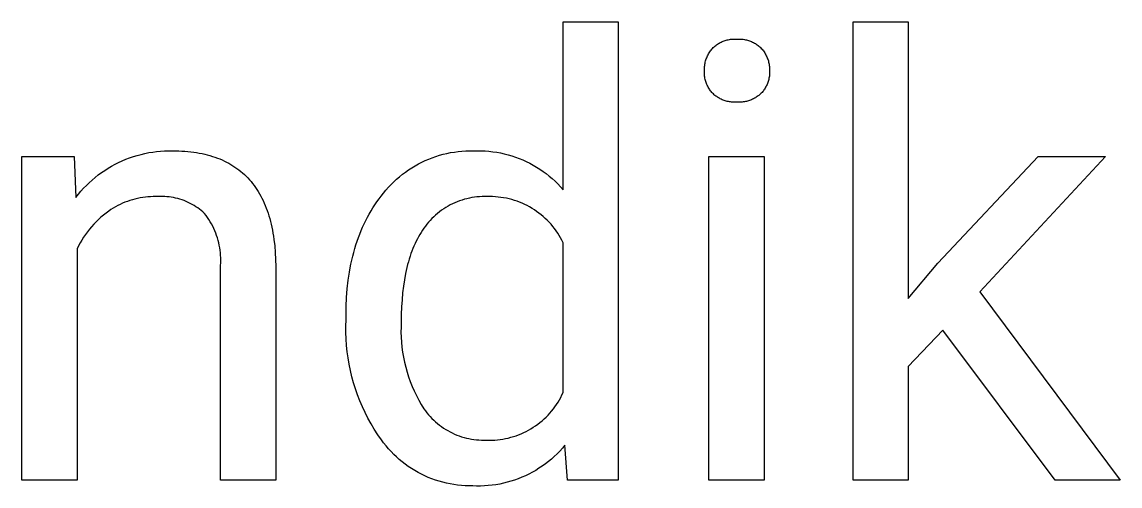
# Model space of a CAD drawing. Header units: millimetres. Extents: x 4001 to 9794, y -321 to 3726.
# Drawn here: x 8720.3 to 8806, y -61.9 to -25.6 of the extents above; entities that cross this region are included whole.
import ezdxf

# ---------------------------------------------------------------- set-up
doc = ezdxf.new("R2010")
doc.units = ezdxf.units.MM
doc.header["$MEASUREMENT"] = 0
doc.layers.add('Domyślny', color=7, linetype='Continuous', true_color=0x000000)

msp = doc.modelspace()

# ---------------------------------------------------------------- linework, layer by layer
at = {"layer": 'Domyślny'}
for p, q in [((8762.537, -38.723), (8762.537, -25.623)), ((8762.537, -25.623), (8766.843, -25.623)), ((8766.843, -25.623), (8766.843, -61.413)), ((8785.161, -61.413), (8785.161, -25.623)), ((8785.161, -25.623), (8789.463, -25.623)), ((8789.463, -25.623), (8789.463, -47.233)), ((8774.51, -27.413), (8774.579, -27.365)), ((8774.579, -27.365), (8774.649, -27.319)), ((8774.649, -27.319), (8774.721, -27.277)), ((8774.721, -27.277), (8774.795, -27.236)), ((8774.795, -27.236), (8774.869, -27.199)), ((8774.869, -27.199), (8774.945, -27.163)), ((8774.945, -27.163), (8775.023, -27.131)), ((8775.023, -27.131), (8775.101, -27.101)), ((8775.101, -27.101), (8775.18, -27.074)), ((8775.18, -27.074), (8775.26, -27.05)), ((8775.26, -27.05), (8775.341, -27.029)), ((8775.341, -27.029), (8775.423, -27.01)), ((8775.423, -27.01), (8775.505, -26.994)), ((8775.505, -26.994), (8775.588, -26.982)), ((8775.588, -26.982), (8775.671, -26.972)), ((8775.671, -26.972), (8775.755, -26.965)), ((8775.755, -26.965), (8775.838, -26.96)), ((8775.838, -26.96), (8775.922, -26.959)), ((8775.922, -26.959), (8776.006, -26.961)), ((8776.006, -26.961), (8776.089, -26.966)), ((8776.089, -26.966), (8776.173, -26.961)), ((8776.173, -26.961), (8776.257, -26.96)), ((8776.257, -26.96), (8776.341, -26.961)), ((8776.341, -26.961), (8776.425, -26.965)), ((8776.425, -26.965), (8776.509, -26.972)), ((8776.509, -26.972), (8776.593, -26.982)), ((8776.593, -26.982), (8776.676, -26.995)), ((8776.676, -26.995), (8776.758, -27.011)), ((8776.758, -27.011), (8776.84, -27.03)), ((8776.84, -27.03), (8776.922, -27.051)), ((8776.922, -27.051), (8777.002, -27.075)), ((8777.002, -27.075), (8777.082, -27.102)), ((8777.082, -27.102), (8777.161, -27.132)), ((8777.161, -27.132), (8777.238, -27.164)), ((8777.238, -27.164), (8777.315, -27.199)), ((8777.315, -27.199), (8777.39, -27.237)), ((8777.39, -27.237), (8777.464, -27.277)), ((8777.464, -27.277), (8777.536, -27.32)), ((8777.536, -27.32), (8777.607, -27.365)), ((8777.607, -27.365), (8777.676, -27.413)), ((8773.771, -28.345), (8773.808, -28.266)), ((8773.808, -28.266), (8773.847, -28.188)), ((8773.847, -28.188), (8773.889, -28.111)), ((8773.889, -28.111), (8773.934, -28.036)), ((8773.934, -28.036), (8773.981, -27.963)), ((8773.981, -27.963), (8774.03, -27.891)), ((8774.03, -27.891), (8774.082, -27.82)), ((8774.082, -27.82), (8774.137, -27.752)), ((8774.137, -27.752), (8774.193, -27.686)), ((8774.193, -27.686), (8774.253, -27.627)), ((8774.253, -27.627), (8774.314, -27.57)), ((8774.314, -27.57), (8774.378, -27.515)), ((8774.378, -27.515), (8774.443, -27.463)), ((8774.443, -27.463), (8774.51, -27.413)), ((8777.676, -27.413), (8777.744, -27.463)), ((8777.744, -27.463), (8777.81, -27.515)), ((8777.81, -27.515), (8777.874, -27.57)), ((8777.874, -27.57), (8777.936, -27.627)), ((8777.936, -27.627), (8777.996, -27.686)), ((8777.996, -27.686), (8778.053, -27.752)), ((8778.053, -27.752), (8778.108, -27.82)), ((8778.108, -27.82), (8778.161, -27.89)), ((8778.161, -27.89), (8778.211, -27.961)), ((8778.211, -27.961), (8778.259, -28.035)), ((8778.259, -28.035), (8778.304, -28.11)), ((8778.304, -28.11), (8778.347, -28.186)), ((8778.347, -28.186), (8778.387, -28.264)), ((8778.387, -28.264), (8778.424, -28.343)), ((8773.56, -29.189), (8773.568, -29.102)), ((8773.568, -29.102), (8773.579, -29.015)), ((8773.579, -29.015), (8773.593, -28.929)), ((8773.593, -28.929), (8773.61, -28.843)), ((8773.61, -28.843), (8773.629, -28.758)), ((8773.629, -28.758), (8773.652, -28.674)), ((8773.652, -28.674), (8773.678, -28.59)), ((8773.678, -28.59), (8773.706, -28.507)), ((8773.706, -28.507), (8773.737, -28.426)), ((8773.737, -28.426), (8773.771, -28.345)), ((8778.424, -28.343), (8778.459, -28.424)), ((8778.459, -28.424), (8778.49, -28.506)), ((8778.49, -28.506), (8778.519, -28.588)), ((8778.519, -28.588), (8778.545, -28.672)), ((8778.545, -28.672), (8778.568, -28.756)), ((8778.568, -28.756), (8778.588, -28.842)), ((8778.588, -28.842), (8778.606, -28.928)), ((8778.606, -28.928), (8778.62, -29.014)), ((8778.62, -29.014), (8778.631, -29.101)), ((8778.631, -29.101), (8778.639, -29.188)), ((8773.552, -29.533), (8773.554, -29.451)), ((8773.554, -29.616), (8773.552, -29.533)), ((8773.553, -29.363), (8773.555, -29.276)), ((8773.554, -29.451), (8773.553, -29.363)), ((8773.558, -29.698), (8773.554, -29.616)), ((8773.555, -29.276), (8773.56, -29.189)), ((8773.565, -29.781), (8773.558, -29.698)), ((8773.575, -29.863), (8773.565, -29.781)), ((8773.587, -29.944), (8773.575, -29.863)), ((8773.603, -30.026), (8773.587, -29.944)), ((8778.611, -29.946), (8778.596, -30.027)), ((8778.624, -29.864), (8778.611, -29.946)), ((8778.634, -29.782), (8778.624, -29.864)), ((8778.641, -29.699), (8778.634, -29.782)), ((8778.639, -29.188), (8778.645, -29.275)), ((8778.646, -29.616), (8778.641, -29.699)), ((8778.645, -29.275), (8778.647, -29.363)), ((8778.647, -29.363), (8778.646, -29.451)), ((8778.646, -29.451), (8778.647, -29.533)), ((8778.647, -29.533), (8778.646, -29.616)), ((8773.62, -30.106), (8773.603, -30.026)), ((8773.641, -30.186), (8773.62, -30.106)), ((8773.664, -30.266), (8773.641, -30.186)), ((8773.69, -30.344), (8773.664, -30.266)), ((8773.719, -30.422), (8773.69, -30.344)), ((8773.75, -30.498), (8773.719, -30.422)), ((8773.783, -30.574), (8773.75, -30.498)), ((8773.82, -30.648), (8773.783, -30.574)), ((8773.858, -30.721), (8773.82, -30.648)), ((8773.899, -30.793), (8773.858, -30.721)), ((8773.943, -30.863), (8773.899, -30.793)), ((8778.294, -30.795), (8778.25, -30.865)), ((8778.336, -30.723), (8778.294, -30.795)), ((8778.375, -30.65), (8778.336, -30.723)), ((8778.412, -30.576), (8778.375, -30.65)), ((8778.446, -30.5), (8778.412, -30.576)), ((8778.477, -30.424), (8778.446, -30.5)), ((8778.506, -30.346), (8778.477, -30.424)), ((8778.533, -30.267), (8778.506, -30.346)), ((8778.556, -30.188), (8778.533, -30.267)), ((8778.577, -30.108), (8778.556, -30.188)), ((8778.596, -30.027), (8778.577, -30.108)), ((8773.988, -30.932), (8773.943, -30.863)), ((8774.036, -30.999), (8773.988, -30.932)), ((8774.086, -31.065), (8774.036, -30.999)), ((8774.139, -31.129), (8774.086, -31.065)), ((8774.193, -31.191), (8774.139, -31.129)), ((8774.254, -31.248), (8774.193, -31.191)), ((8774.316, -31.304), (8774.254, -31.248)), ((8774.38, -31.357), (8774.316, -31.304)), ((8774.446, -31.408), (8774.38, -31.357)), ((8774.514, -31.456), (8774.446, -31.408)), ((8774.583, -31.503), (8774.514, -31.456)), ((8774.654, -31.547), (8774.583, -31.503)), ((8774.726, -31.588), (8774.654, -31.547)), ((8774.799, -31.627), (8774.726, -31.588)), ((8774.874, -31.663), (8774.799, -31.627)), ((8774.95, -31.697), (8774.874, -31.663)), ((8777.31, -31.663), (8777.234, -31.697)), ((8777.385, -31.626), (8777.31, -31.663)), ((8777.459, -31.587), (8777.385, -31.626)), ((8777.532, -31.546), (8777.459, -31.587)), ((8777.603, -31.502), (8777.532, -31.546)), ((8777.673, -31.456), (8777.603, -31.502)), ((8777.741, -31.407), (8777.673, -31.456)), ((8777.807, -31.356), (8777.741, -31.407)), ((8777.872, -31.303), (8777.807, -31.356)), ((8777.935, -31.248), (8777.872, -31.303)), ((8777.996, -31.191), (8777.935, -31.248)), ((8778.051, -31.129), (8777.996, -31.191)), ((8778.104, -31.066), (8778.051, -31.129)), ((8778.155, -31), (8778.104, -31.066)), ((8778.204, -30.933), (8778.155, -31)), ((8778.25, -30.865), (8778.204, -30.933)), ((8775.027, -31.729), (8774.95, -31.697)), ((8775.105, -31.757), (8775.027, -31.729)), ((8775.185, -31.783), (8775.105, -31.757)), ((8775.265, -31.807), (8775.185, -31.783)), ((8775.345, -31.827), (8775.265, -31.807)), ((8775.427, -31.845), (8775.345, -31.827)), ((8775.508, -31.86), (8775.427, -31.845)), ((8775.591, -31.872), (8775.508, -31.86)), ((8775.674, -31.882), (8775.591, -31.872)), ((8775.757, -31.888), (8775.674, -31.882)), ((8775.84, -31.892), (8775.757, -31.888)), ((8775.923, -31.893), (8775.84, -31.892)), ((8776.006, -31.891), (8775.923, -31.893)), ((8776.089, -31.887), (8776.006, -31.891)), ((8776.173, -31.891), (8776.089, -31.887)), ((8776.256, -31.893), (8776.173, -31.891)), ((8776.34, -31.892), (8776.256, -31.893)), ((8776.424, -31.888), (8776.34, -31.892)), ((8776.507, -31.881), (8776.424, -31.888)), ((8776.59, -31.872), (8776.507, -31.881)), ((8776.673, -31.859), (8776.59, -31.872)), ((8776.755, -31.844), (8776.673, -31.859)), ((8776.837, -31.826), (8776.755, -31.844)), ((8776.918, -31.806), (8776.837, -31.826)), ((8776.998, -31.782), (8776.918, -31.806)), ((8777.077, -31.756), (8776.998, -31.782)), ((8777.156, -31.728), (8777.077, -31.756)), ((8777.234, -31.697), (8777.156, -31.728)), ((8729.307, -36.045), (8729.607, -35.964)), ((8729.607, -35.964), (8729.909, -35.893)), ((8729.909, -35.893), (8730.213, -35.833)), ((8730.213, -35.833), (8730.52, -35.783)), ((8730.52, -35.783), (8730.828, -35.743)), ((8730.828, -35.743), (8731.137, -35.714)), ((8731.137, -35.714), (8731.447, -35.695)), ((8731.447, -35.695), (8731.757, -35.687)), ((8731.757, -35.687), (8732.067, -35.689)), ((8732.067, -35.689), (8732.315, -35.691)), ((8732.315, -35.691), (8732.558, -35.698)), ((8732.558, -35.698), (8732.798, -35.709)), ((8732.798, -35.709), (8733.034, -35.725)), ((8733.034, -35.725), (8733.266, -35.744)), ((8733.266, -35.744), (8733.494, -35.769)), ((8733.494, -35.769), (8733.718, -35.797)), ((8733.718, -35.797), (8733.938, -35.83)), ((8733.938, -35.83), (8734.155, -35.868)), ((8734.155, -35.868), (8734.368, -35.91)), ((8734.368, -35.91), (8734.576, -35.956)), ((8734.576, -35.956), (8734.781, -36.007)), ((8752.893, -36.038), (8753.18, -35.959)), ((8753.18, -35.959), (8753.469, -35.89)), ((8753.469, -35.89), (8753.761, -35.831)), ((8753.761, -35.831), (8754.054, -35.782)), ((8754.054, -35.782), (8754.349, -35.743)), ((8754.349, -35.743), (8754.645, -35.714)), ((8754.645, -35.714), (8754.942, -35.696)), ((8754.942, -35.696), (8755.239, -35.687)), ((8755.239, -35.687), (8755.537, -35.689)), ((8755.537, -35.689), (8755.84, -35.681)), ((8755.84, -35.681), (8756.144, -35.684)), ((8756.144, -35.684), (8756.447, -35.697)), ((8756.447, -35.697), (8756.75, -35.72)), ((8756.75, -35.72), (8757.052, -35.755)), ((8757.052, -35.755), (8757.352, -35.799)), ((8757.352, -35.799), (8757.651, -35.854)), ((8757.651, -35.854), (8757.948, -35.92)), ((8757.948, -35.92), (8758.242, -35.996)), ((8720.32, -61.413), (8720.32, -36.137)), ((8720.32, -36.137), (8724.392, -36.137)), ((8724.392, -36.137), (8724.532, -39.331)), ((8727.31, -36.888), (8727.582, -36.739)), ((8727.582, -36.739), (8727.859, -36.599)), ((8727.859, -36.599), (8728.141, -36.469)), ((8728.141, -36.469), (8728.427, -36.348)), ((8728.427, -36.348), (8728.717, -36.237)), ((8728.717, -36.237), (8729.01, -36.136)), ((8729.01, -36.136), (8729.307, -36.045)), ((8734.781, -36.007), (8734.982, -36.062)), ((8734.982, -36.062), (8735.18, -36.122)), ((8735.18, -36.122), (8735.373, -36.186)), ((8735.373, -36.186), (8735.562, -36.254)), ((8735.562, -36.254), (8735.748, -36.327)), ((8735.748, -36.327), (8735.93, -36.404)), ((8735.93, -36.404), (8736.108, -36.486)), ((8736.108, -36.486), (8736.282, -36.572)), ((8736.282, -36.572), (8736.452, -36.662)), ((8736.452, -36.662), (8736.618, -36.757)), ((8736.618, -36.757), (8736.781, -36.856)), ((8750.984, -36.857), (8751.244, -36.712)), ((8751.244, -36.712), (8751.509, -36.576)), ((8751.509, -36.576), (8751.778, -36.45)), ((8751.778, -36.45), (8752.051, -36.332)), ((8752.051, -36.332), (8752.328, -36.225)), ((8752.328, -36.225), (8752.609, -36.126)), ((8752.609, -36.126), (8752.893, -36.038)), ((8758.242, -35.996), (8758.533, -36.082)), ((8758.533, -36.082), (8758.821, -36.178)), ((8758.821, -36.178), (8759.106, -36.284)), ((8759.106, -36.284), (8759.386, -36.4)), ((8759.386, -36.4), (8759.663, -36.525)), ((8759.663, -36.525), (8759.935, -36.66)), ((8759.935, -36.66), (8760.202, -36.805)), ((8760.202, -36.805), (8760.464, -36.959)), ((8773.903, -61.413), (8773.903, -36.137)), ((8773.903, -36.137), (8778.209, -36.137)), ((8778.209, -36.137), (8778.209, -61.413)), ((8791.766, -44.455), (8799.606, -36.137)), ((8804.841, -36.137), (8795.045, -46.695)), ((8799.606, -36.137), (8804.841, -36.137)), ((8726.033, -37.767), (8726.276, -37.574)), ((8726.276, -37.574), (8726.525, -37.389)), ((8726.525, -37.389), (8726.781, -37.213)), ((8726.781, -37.213), (8727.043, -37.046)), ((8727.043, -37.046), (8727.31, -36.888)), ((8736.781, -36.856), (8736.939, -36.96)), ((8736.939, -36.96), (8737.094, -37.068)), ((8737.094, -37.068), (8737.245, -37.18)), ((8737.245, -37.18), (8737.392, -37.297)), ((8737.392, -37.297), (8737.535, -37.419)), ((8737.535, -37.419), (8737.674, -37.544)), ((8737.674, -37.544), (8737.81, -37.674)), ((8737.81, -37.674), (8737.941, -37.809)), ((8749.768, -37.709), (8749.999, -37.522)), ((8749.999, -37.522), (8750.237, -37.343)), ((8750.237, -37.343), (8750.48, -37.172)), ((8750.48, -37.172), (8750.729, -37.01)), ((8750.729, -37.01), (8750.984, -36.857)), ((8760.464, -36.959), (8760.72, -37.121)), ((8760.72, -37.121), (8760.971, -37.293)), ((8760.971, -37.293), (8761.215, -37.473)), ((8761.215, -37.473), (8761.453, -37.662)), ((8761.453, -37.662), (8761.685, -37.859)), ((8725.129, -38.617), (8725.344, -38.393)), ((8725.344, -38.393), (8725.567, -38.177)), ((8725.567, -38.177), (8725.796, -37.968)), ((8725.796, -37.968), (8726.033, -37.767)), ((8737.941, -37.809), (8738.069, -37.948)), ((8738.069, -37.948), (8738.193, -38.091)), ((8738.193, -38.091), (8738.313, -38.239)), ((8738.313, -38.239), (8738.429, -38.391)), ((8738.429, -38.391), (8738.541, -38.548)), ((8748.714, -38.756), (8748.91, -38.532)), ((8748.91, -38.532), (8749.114, -38.316)), ((8749.114, -38.316), (8749.325, -38.106)), ((8749.325, -38.106), (8749.543, -37.904)), ((8749.543, -37.904), (8749.768, -37.709)), ((8761.685, -37.859), (8761.909, -38.064)), ((8761.909, -38.064), (8762.126, -38.276)), ((8762.126, -38.276), (8762.335, -38.496)), ((8762.335, -38.496), (8762.537, -38.723)), ((8724.532, -39.331), (8724.723, -39.086)), ((8724.723, -39.086), (8724.922, -38.848)), ((8724.922, -38.848), (8725.129, -38.617)), ((8729.538, -39.367), (8729.336, -39.408)), ((8729.741, -39.334), (8729.538, -39.367)), ((8729.945, -39.307), (8729.741, -39.334)), ((8730.15, -39.287), (8729.945, -39.307)), ((8730.355, -39.274), (8730.15, -39.287)), ((8730.561, -39.268), (8730.355, -39.274)), ((8730.767, -39.268), (8730.561, -39.268)), ((8730.939, -39.257), (8730.767, -39.268)), ((8731.112, -39.251), (8730.939, -39.257)), ((8731.284, -39.251), (8731.112, -39.251)), ((8731.456, -39.258), (8731.284, -39.251)), ((8731.628, -39.27), (8731.456, -39.258)), ((8731.8, -39.288), (8731.628, -39.27)), ((8731.971, -39.313), (8731.8, -39.288)), ((8732.141, -39.343), (8731.971, -39.313)), ((8732.309, -39.379), (8732.141, -39.343)), ((8732.477, -39.421), (8732.309, -39.379)), ((8738.541, -38.548), (8738.65, -38.709)), ((8738.65, -38.709), (8738.754, -38.874)), ((8738.754, -38.874), (8738.855, -39.044)), ((8738.855, -39.044), (8738.952, -39.218)), ((8738.952, -39.218), (8739.045, -39.397)), ((8739.045, -39.397), (8739.134, -39.58)), ((8748.177, -39.446), (8748.345, -39.223)), ((8748.345, -39.223), (8748.526, -38.986)), ((8748.526, -38.986), (8748.714, -38.756)), ((8755.225, -39.383), (8755.031, -39.427)), ((8755.42, -39.346), (8755.225, -39.383)), ((8755.616, -39.316), (8755.42, -39.346)), ((8755.813, -39.293), (8755.616, -39.316)), ((8756.011, -39.276), (8755.813, -39.293)), ((8756.209, -39.267), (8756.011, -39.276)), ((8756.408, -39.264), (8756.209, -39.267)), ((8756.606, -39.268), (8756.408, -39.264)), ((8756.822, -39.264), (8756.606, -39.268)), ((8757.038, -39.267), (8756.822, -39.264)), ((8757.254, -39.278), (8757.038, -39.267)), ((8757.469, -39.296), (8757.254, -39.278)), ((8757.684, -39.322), (8757.469, -39.296)), ((8757.897, -39.354), (8757.684, -39.322)), ((8758.109, -39.394), (8757.897, -39.354)), ((8758.32, -39.442), (8758.109, -39.394)), ((8727.433, -40.168), (8727.259, -40.278)), ((8727.61, -40.064), (8727.433, -40.168)), ((8727.791, -39.966), (8727.61, -40.064)), ((8727.976, -39.874), (8727.791, -39.966)), ((8728.163, -39.788), (8727.976, -39.874)), ((8728.353, -39.708), (8728.163, -39.788)), ((8728.545, -39.635), (8728.353, -39.708)), ((8728.74, -39.568), (8728.545, -39.635)), ((8728.937, -39.508), (8728.74, -39.568)), ((8729.135, -39.455), (8728.937, -39.508)), ((8729.336, -39.408), (8729.135, -39.455)), ((8732.642, -39.469), (8732.477, -39.421)), ((8732.806, -39.522), (8732.642, -39.469)), ((8732.968, -39.581), (8732.806, -39.522)), ((8733.128, -39.646), (8732.968, -39.581)), ((8733.286, -39.716), (8733.128, -39.646)), ((8733.441, -39.792), (8733.286, -39.716)), ((8733.593, -39.873), (8733.441, -39.792)), ((8733.743, -39.959), (8733.593, -39.873)), ((8733.889, -40.051), (8733.743, -39.959)), ((8734.032, -40.147), (8733.889, -40.051)), ((8734.171, -40.248), (8734.032, -40.147)), ((8734.307, -40.355), (8734.171, -40.248)), ((8739.134, -39.58), (8739.219, -39.768)), ((8739.219, -39.768), (8739.3, -39.96)), ((8739.3, -39.96), (8739.378, -40.156)), ((8739.378, -40.156), (8739.451, -40.357)), ((8747.555, -40.383), (8747.702, -40.142)), ((8747.702, -40.142), (8747.855, -39.905)), ((8747.855, -39.905), (8748.013, -39.673)), ((8748.013, -39.673), (8748.177, -39.446)), ((8753.222, -40.218), (8753.059, -40.331)), ((8753.389, -40.111), (8753.222, -40.218)), ((8753.56, -40.01), (8753.389, -40.111)), ((8753.735, -39.915), (8753.56, -40.01)), ((8753.912, -39.827), (8753.735, -39.915)), ((8754.092, -39.744), (8753.912, -39.827)), ((8754.276, -39.667), (8754.092, -39.744)), ((8754.461, -39.597), (8754.276, -39.667)), ((8754.649, -39.534), (8754.461, -39.597)), ((8754.839, -39.477), (8754.649, -39.534)), ((8755.031, -39.427), (8754.839, -39.477)), ((8758.529, -39.496), (8758.32, -39.442)), ((8758.736, -39.558), (8758.529, -39.496)), ((8758.941, -39.626), (8758.736, -39.558)), ((8759.144, -39.702), (8758.941, -39.626)), ((8759.343, -39.784), (8759.144, -39.702)), ((8759.54, -39.873), (8759.343, -39.784)), ((8759.734, -39.969), (8759.54, -39.873)), ((8759.924, -40.072), (8759.734, -39.969)), ((8760.11, -40.181), (8759.924, -40.072)), ((8760.293, -40.296), (8760.11, -40.181)), ((8726.288, -41.052), (8726.103, -41.233)), ((8726.48, -40.877), (8726.288, -41.052)), ((8726.677, -40.709), (8726.48, -40.877)), ((8726.88, -40.548), (8726.677, -40.709)), ((8727.088, -40.394), (8726.88, -40.548)), ((8727.259, -40.278), (8727.088, -40.394)), ((8734.44, -40.465), (8734.307, -40.355)), ((8734.568, -40.581), (8734.44, -40.465)), ((8734.687, -40.737), (8734.568, -40.581)), ((8734.802, -40.898), (8734.687, -40.737)), ((8734.91, -41.063), (8734.802, -40.898)), ((8735.013, -41.231), (8734.91, -41.063)), ((8739.451, -40.357), (8739.521, -40.562)), ((8739.521, -40.562), (8739.587, -40.771)), ((8739.587, -40.771), (8739.649, -40.985)), ((8739.649, -40.985), (8739.707, -41.204)), ((8747.144, -41.132), (8747.276, -40.878)), ((8747.276, -40.878), (8747.412, -40.628)), ((8747.412, -40.628), (8747.555, -40.383)), ((8752.305, -40.975), (8752.169, -41.119)), ((8752.447, -40.836), (8752.305, -40.975)), ((8752.593, -40.702), (8752.447, -40.836)), ((8752.744, -40.573), (8752.593, -40.702)), ((8752.899, -40.449), (8752.744, -40.573)), ((8753.059, -40.331), (8752.899, -40.449)), ((8760.472, -40.417), (8760.293, -40.296)), ((8760.646, -40.545), (8760.472, -40.417)), ((8760.816, -40.678), (8760.646, -40.545)), ((8760.981, -40.817), (8760.816, -40.678)), ((8761.142, -40.962), (8760.981, -40.817)), ((8761.297, -41.112), (8761.142, -40.962)), ((8761.447, -41.267), (8761.297, -41.112)), ((8725.584, -41.813), (8725.425, -42.017)), ((8725.75, -41.614), (8725.584, -41.813)), ((8725.923, -41.42), (8725.75, -41.614)), ((8726.103, -41.233), (8725.923, -41.42)), ((8735.111, -41.402), (8735.013, -41.231)), ((8735.202, -41.577), (8735.111, -41.402)), ((8735.288, -41.754), (8735.202, -41.577)), ((8735.368, -41.935), (8735.288, -41.754)), ((8735.441, -42.118), (8735.368, -41.935)), ((8739.707, -41.204), (8739.762, -41.426)), ((8739.762, -41.426), (8739.812, -41.654)), ((8739.812, -41.654), (8739.859, -41.885)), ((8739.859, -41.885), (8739.901, -42.121)), ((8746.673, -42.193), (8746.782, -41.921)), ((8746.782, -41.921), (8746.898, -41.653)), ((8746.898, -41.653), (8747.018, -41.39)), ((8747.018, -41.39), (8747.144, -41.132)), ((8751.566, -41.896), (8751.46, -42.057)), ((8751.675, -41.739), (8751.566, -41.896)), ((8751.79, -41.578), (8751.675, -41.739)), ((8751.911, -41.42), (8751.79, -41.578)), ((8752.037, -41.267), (8751.911, -41.42)), ((8752.169, -41.119), (8752.037, -41.267)), ((8761.592, -41.427), (8761.447, -41.267)), ((8761.731, -41.593), (8761.592, -41.427)), ((8761.865, -41.763), (8761.731, -41.593)), ((8761.993, -41.937), (8761.865, -41.763)), ((8762.114, -42.115), (8761.993, -41.937)), ((8724.99, -42.662), (8724.86, -42.886)), ((8725.128, -42.442), (8724.99, -42.662)), ((8725.273, -42.227), (8725.128, -42.442)), ((8725.425, -42.017), (8725.273, -42.227)), ((8735.509, -42.303), (8735.441, -42.118)), ((8735.57, -42.49), (8735.509, -42.303)), ((8735.625, -42.68), (8735.57, -42.49)), ((8735.673, -42.871), (8735.625, -42.68)), ((8739.901, -42.121), (8739.94, -42.362)), ((8739.94, -42.362), (8739.975, -42.607)), ((8739.975, -42.607), (8740.034, -43.109)), ((8746.375, -43.035), (8746.469, -42.75)), ((8746.469, -42.75), (8746.568, -42.469)), ((8746.568, -42.469), (8746.673, -42.193)), ((8751.074, -42.749), (8750.985, -42.934)), ((8751.165, -42.569), (8751.074, -42.749)), ((8751.26, -42.394), (8751.165, -42.569)), ((8751.358, -42.223), (8751.26, -42.394)), ((8751.46, -42.057), (8751.358, -42.223)), ((8762.229, -42.298), (8762.114, -42.115)), ((8762.339, -42.485), (8762.229, -42.298)), ((8762.441, -42.675), (8762.339, -42.485)), ((8762.537, -42.868), (8762.441, -42.675)), ((8724.737, -43.114), (8724.623, -43.347)), ((8724.623, -43.347), (8724.623, -61.413)), ((8724.86, -42.886), (8724.737, -43.114)), ((8735.715, -43.064), (8735.673, -42.871)), ((8735.75, -43.258), (8735.715, -43.064)), ((8735.779, -43.453), (8735.75, -43.258)), ((8735.802, -43.649), (8735.779, -43.453)), ((8735.817, -43.845), (8735.802, -43.649)), ((8740.034, -43.109), (8740.077, -43.63)), ((8740.077, -43.63), (8740.104, -44.168)), ((8746.126, -43.918), (8746.203, -43.619)), ((8746.203, -43.619), (8746.286, -43.325)), ((8746.286, -43.325), (8746.375, -43.035)), ((8750.742, -43.516), (8750.668, -43.719)), ((8750.82, -43.317), (8750.742, -43.516)), ((8750.901, -43.123), (8750.82, -43.317)), ((8750.985, -42.934), (8750.901, -43.123)), ((8762.537, -54.563), (8762.537, -42.868)), ((8735.814, -44.633), (8735.825, -44.436)), ((8735.826, -44.042), (8735.817, -43.845)), ((8735.825, -44.436), (8735.829, -44.239)), ((8735.829, -44.239), (8735.826, -44.042)), ((8740.104, -44.168), (8740.116, -44.724)), ((8745.925, -44.84), (8745.986, -44.528)), ((8745.986, -44.528), (8746.053, -44.221)), ((8746.053, -44.221), (8746.126, -43.918)), ((8750.466, -44.356), (8750.405, -44.578)), ((8750.529, -44.139), (8750.466, -44.356)), ((8750.597, -43.927), (8750.529, -44.139)), ((8750.668, -43.719), (8750.597, -43.927)), ((8789.463, -47.233), (8791.766, -44.455)), ((8735.814, -61.413), (8735.814, -44.633)), ((8740.116, -44.724), (8740.116, -61.413)), ((8745.817, -45.478), (8745.868, -45.157)), ((8745.868, -45.157), (8745.925, -44.84)), ((8750.245, -45.271), (8750.155, -45.756)), ((8750.295, -45.035), (8750.245, -45.271)), ((8750.348, -44.804), (8750.295, -45.035)), ((8750.405, -44.578), (8750.348, -44.804)), ((8745.697, -46.467), (8745.772, -45.803)), ((8745.772, -45.803), (8745.817, -45.478)), ((8750.155, -45.756), (8750.079, -46.26)), ((8745.643, -47.148), (8745.697, -46.467)), ((8750.017, -46.783), (8749.968, -47.324)), ((8750.079, -46.26), (8750.017, -46.783)), ((8795.045, -46.695), (8805.981, -61.413)), ((8745.6, -48.565), (8745.611, -47.848)), ((8745.611, -47.848), (8745.643, -47.148)), ((8749.934, -47.883), (8749.913, -48.461)), ((8749.968, -47.324), (8749.934, -47.883)), ((8745.6, -48.89), (8745.6, -48.565)), ((8749.913, -48.461), (8749.906, -49.058)), ((8745.585, -49.388), (8745.6, -48.89)), ((8745.587, -49.886), (8745.585, -49.388)), ((8749.89, -49.453), (8749.888, -49.849)), ((8749.906, -49.058), (8749.89, -49.453)), ((8745.605, -50.383), (8745.587, -49.886)), ((8745.64, -50.88), (8745.605, -50.383)), ((8749.888, -49.849), (8749.9, -50.244)), ((8749.9, -50.244), (8749.925, -50.639)), ((8792.161, -49.708), (8789.463, -52.535)), ((8800.93, -61.413), (8792.161, -49.708)), ((8745.692, -51.375), (8745.64, -50.88)), ((8745.759, -51.868), (8745.692, -51.375)), ((8749.925, -50.639), (8749.964, -51.032)), ((8749.964, -51.032), (8750.017, -51.424)), ((8745.843, -52.359), (8745.759, -51.868)), ((8750.017, -51.424), (8750.083, -51.814)), ((8750.083, -51.814), (8750.163, -52.201)), ((8750.163, -52.201), (8750.256, -52.586)), ((8745.944, -52.846), (8745.843, -52.359)), ((8746.06, -53.33), (8745.944, -52.846)), ((8750.256, -52.586), (8750.363, -52.967)), ((8750.363, -52.967), (8750.482, -53.344)), ((8789.463, -52.535), (8789.463, -61.413)), ((8746.193, -53.81), (8746.06, -53.33)), ((8746.341, -54.285), (8746.193, -53.81)), ((8750.482, -53.344), (8750.615, -53.716)), ((8750.615, -53.716), (8750.761, -54.084)), ((8746.505, -54.755), (8746.341, -54.285)), ((8746.685, -55.219), (8746.505, -54.755)), ((8750.761, -54.084), (8750.919, -54.446)), ((8750.919, -54.446), (8751.09, -54.803)), ((8751.09, -54.803), (8751.273, -55.154)), ((8762.35, -54.947), (8762.447, -54.756)), ((8762.447, -54.756), (8762.537, -54.563)), ((8746.88, -55.678), (8746.685, -55.219)), ((8747.09, -56.129), (8746.88, -55.678)), ((8751.273, -55.154), (8751.468, -55.498)), ((8751.468, -55.498), (8751.675, -55.835)), ((8761.773, -55.844), (8761.901, -55.673)), ((8761.901, -55.673), (8762.022, -55.497)), ((8762.022, -55.497), (8762.138, -55.317)), ((8762.138, -55.317), (8762.247, -55.134)), ((8762.247, -55.134), (8762.35, -54.947)), ((8747.314, -56.573), (8747.09, -56.129)), ((8751.675, -55.835), (8751.789, -55.994)), ((8751.789, -55.994), (8751.909, -56.15)), ((8751.909, -56.15), (8752.035, -56.301)), ((8752.035, -56.301), (8752.165, -56.448)), ((8752.165, -56.448), (8752.301, -56.59)), ((8761.052, -56.63), (8761.207, -56.483)), ((8761.207, -56.483), (8761.357, -56.331)), ((8761.357, -56.331), (8761.501, -56.173)), ((8761.501, -56.173), (8761.64, -56.011)), ((8761.64, -56.011), (8761.773, -55.844)), ((8747.554, -57.009), (8747.314, -56.573)), ((8747.808, -57.438), (8747.554, -57.009)), ((8752.301, -56.59), (8752.441, -56.727)), ((8752.441, -56.727), (8752.586, -56.86)), ((8752.586, -56.86), (8752.735, -56.987)), ((8752.735, -56.987), (8752.889, -57.109)), ((8752.889, -57.109), (8753.047, -57.226)), ((8753.047, -57.226), (8753.209, -57.338)), ((8753.209, -57.338), (8753.374, -57.443)), ((8760.027, -57.396), (8760.209, -57.283)), ((8760.209, -57.283), (8760.386, -57.164)), ((8760.386, -57.164), (8760.559, -57.04)), ((8760.559, -57.04), (8760.728, -56.909)), ((8760.728, -56.909), (8760.893, -56.772)), ((8760.893, -56.772), (8761.052, -56.63)), ((8748.076, -57.857), (8747.808, -57.438)), ((8748.358, -58.267), (8748.076, -57.857)), ((8753.374, -57.443), (8753.543, -57.543)), ((8753.543, -57.543), (8753.716, -57.637)), ((8753.716, -57.637), (8753.891, -57.725)), ((8753.891, -57.725), (8754.07, -57.807)), ((8754.07, -57.807), (8754.251, -57.883)), ((8754.251, -57.883), (8754.435, -57.952)), ((8754.435, -57.952), (8754.621, -58.015)), ((8754.621, -58.015), (8754.809, -58.071)), ((8754.809, -58.071), (8754.999, -58.121)), ((8754.999, -58.121), (8755.191, -58.165)), ((8755.191, -58.165), (8755.383, -58.202)), ((8755.383, -58.202), (8755.578, -58.232)), ((8755.578, -58.232), (8755.773, -58.255)), ((8757.411, -58.257), (8757.623, -58.233)), ((8757.623, -58.233), (8757.834, -58.202)), ((8757.834, -58.202), (8758.044, -58.163)), ((8758.044, -58.163), (8758.253, -58.117)), ((8758.253, -58.117), (8758.46, -58.064)), ((8758.46, -58.064), (8758.665, -58.005)), ((8758.665, -58.005), (8758.868, -57.938)), ((8758.868, -57.938), (8759.068, -57.864)), ((8759.068, -57.864), (8759.266, -57.784)), ((8759.266, -57.784), (8759.461, -57.697)), ((8759.461, -57.697), (8759.653, -57.603)), ((8759.653, -57.603), (8759.842, -57.503)), ((8759.842, -57.503), (8760.027, -57.396)), ((8748.534, -58.506), (8748.358, -58.267)), ((8748.719, -58.738), (8748.534, -58.506)), ((8748.912, -58.963), (8748.719, -58.738)), ((8749.112, -59.182), (8748.912, -58.963)), ((8755.773, -58.255), (8755.968, -58.272)), ((8755.968, -58.272), (8756.164, -58.282)), ((8756.164, -58.282), (8756.361, -58.285)), ((8756.361, -58.285), (8756.557, -58.281)), ((8756.557, -58.281), (8756.771, -58.286)), ((8756.771, -58.286), (8756.984, -58.284)), ((8756.984, -58.284), (8757.198, -58.274)), ((8757.198, -58.274), (8757.411, -58.257)), ((8762.481, -58.916), (8762.277, -59.139)), ((8762.677, -58.687), (8762.481, -58.916)), ((8762.887, -61.413), (8762.677, -58.687)), ((8749.32, -59.393), (8749.112, -59.182)), ((8749.535, -59.598), (8749.32, -59.393)), ((8749.756, -59.795), (8749.535, -59.598)), ((8749.985, -59.984), (8749.756, -59.795)), ((8761.389, -59.955), (8761.15, -60.14)), ((8761.621, -59.763), (8761.389, -59.955)), ((8761.847, -59.562), (8761.621, -59.763)), ((8762.066, -59.354), (8761.847, -59.562)), ((8762.277, -59.139), (8762.066, -59.354)), ((8750.22, -60.165), (8749.985, -59.984)), ((8750.461, -60.337), (8750.22, -60.165)), ((8750.708, -60.502), (8750.461, -60.337)), ((8750.96, -60.658), (8750.708, -60.502)), ((8751.217, -60.805), (8750.96, -60.658)), ((8751.48, -60.943), (8751.217, -60.805)), ((8760.135, -60.791), (8759.868, -60.932)), ((8760.397, -60.642), (8760.135, -60.791)), ((8760.654, -60.483), (8760.397, -60.642)), ((8760.905, -60.316), (8760.654, -60.483)), ((8761.15, -60.14), (8760.905, -60.316)), ((8724.623, -61.413), (8720.32, -61.413)), ((8740.116, -61.413), (8735.814, -61.413)), ((8751.747, -61.071), (8751.48, -60.943)), ((8752.018, -61.191), (8751.747, -61.071)), ((8752.294, -61.301), (8752.018, -61.191)), ((8752.573, -61.402), (8752.294, -61.301)), ((8752.855, -61.492), (8752.573, -61.402)), ((8753.14, -61.574), (8752.855, -61.492)), ((8753.428, -61.645), (8753.14, -61.574)), ((8753.718, -61.706), (8753.428, -61.645)), ((8757.885, -61.648), (8757.59, -61.711)), ((8758.178, -61.576), (8757.885, -61.648)), ((8758.469, -61.493), (8758.178, -61.576)), ((8758.756, -61.4), (8758.469, -61.493)), ((8759.04, -61.298), (8758.756, -61.4)), ((8759.32, -61.185), (8759.04, -61.298)), ((8759.596, -61.063), (8759.32, -61.185)), ((8759.868, -60.932), (8759.596, -61.063)), ((8766.843, -61.413), (8762.887, -61.413)), ((8778.209, -61.413), (8773.903, -61.413)), ((8789.463, -61.413), (8785.161, -61.413)), ((8805.981, -61.413), (8800.93, -61.413)), ((8754.01, -61.757), (8753.718, -61.706)), ((8754.304, -61.798), (8754.01, -61.757)), ((8754.599, -61.829), (8754.304, -61.798)), ((8754.895, -61.85), (8754.599, -61.829)), ((8755.191, -61.86), (8754.895, -61.85)), ((8755.488, -61.86), (8755.191, -61.86)), ((8755.789, -61.87), (8755.488, -61.86)), ((8756.091, -61.87), (8755.789, -61.87)), ((8756.393, -61.859), (8756.091, -61.87)), ((8756.694, -61.837), (8756.393, -61.859)), ((8756.994, -61.805), (8756.694, -61.837)), ((8757.293, -61.763), (8756.994, -61.805)), ((8757.59, -61.711), (8757.293, -61.763))]:
    msp.add_line(p, q, dxfattribs=at)

doc.saveas('drawing.dxf')
